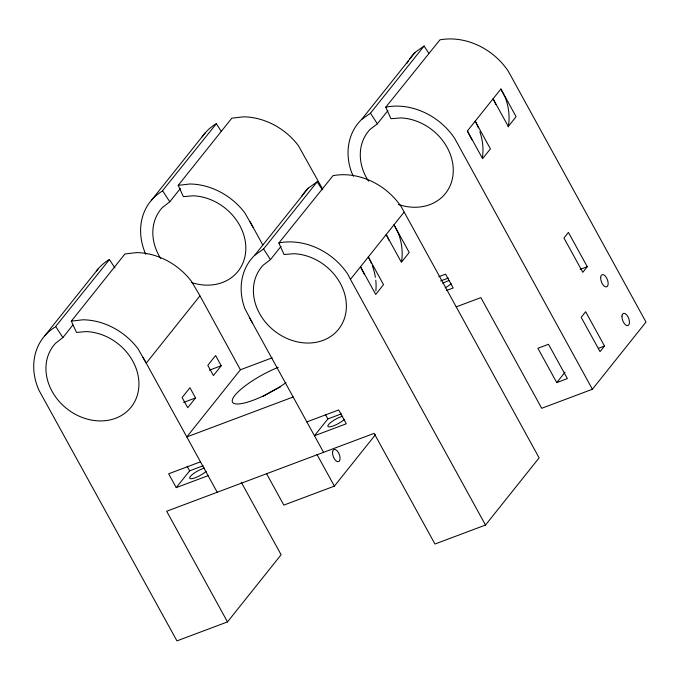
<?xml version="1.0" encoding="UTF-8"?>
<svg xmlns="http://www.w3.org/2000/svg" width="680" height="680" viewBox="0 0 680 680"><rect width="100%" height="100%" fill="white"/><g stroke="black" fill="none" stroke-linecap="round" stroke-linejoin="round"><path stroke-width="1.02" d="M151.657 199.996L205.267 132.821M44.77 335.784L98.379 268.608M145.775 254.337A62.526 52.233 38.6 0 1 162.163 191.182L216.316 123.777L221.221 131.257M241.23 482.196L281.112 554.736L227.502 621.911L176.953 640.891L38.887 390.125A62.526 52.233 38.6 0 1 55.276 326.969L109.429 259.565L114.877 267.877M191.293 282.455A49.504 41.344 38.6 0 0 245.82 249.135A49.504 41.344 38.6 0 0 193.231 195.789L183.387 196.647L178.211 185.368L231.812 118.193L243.491 116.816A62.526 52.233 38.6 0 1 298.418 145.681L322.447 188.776M72.828 325.1L62.9 337.543L55.53 343.289A49.504 41.344 38.6 0 0 74.672 413.942A49.504 41.344 38.6 0 0 138.542 389.649A49.504 41.344 38.6 0 0 86.343 331.576L76.5 332.435L71.323 321.155L124.924 253.98L136.603 252.603A62.526 52.233 38.6 0 1 191.531 281.469L199.597 295.162L240.405 369.758L186.804 436.934L293.139 397.01M160.684 258.476A49.504 41.344 38.6 0 1 162.427 207.502L169.787 201.756L180.379 188.487M199.844 295.978L146.234 363.146L137.921 348.644A62.526 52.233 38.6 0 0 82.994 319.778L71.323 321.155M353.515 176.248L351.713 172.72A62.526 52.233 38.6 0 1 361.539 119.544L415.14 52.368L424.082 46.011L428.663 53.108M252.577 323.229L244.825 308.507A62.526 52.233 38.6 0 1 254.643 255.331L308.252 188.156L317.186 181.798L322.346 189.78M361.539 119.544L370.473 113.186L424.082 46.011M254.643 255.331L263.585 248.974L317.186 181.798M398.395 204.459A49.504 41.344 38.6 0 0 453.254 171.589A49.504 41.344 38.6 0 0 401.03 117.92L390.949 118.719L385.755 107.21L439.935 39.848A62.526 52.233 38.6 0 1 508.274 71.196L646 322.082L592.39 389.257L541.713 408.289L480.879 297.619L456.152 306.901M281.044 246.347L270.453 259.615L263.194 265.183A49.504 41.344 38.6 0 0 281.792 335.869A49.504 41.344 38.6 0 0 345.942 312.094A49.504 41.344 38.6 0 0 294.142 253.708L284.053 254.507L278.868 242.998L333.047 175.635A62.526 52.233 38.6 0 1 401.387 206.983L539.112 457.869L485.503 525.045L434.953 544.025L374.111 433.364L166.668 511.241L227.502 621.911M368.509 181.169A49.504 41.344 38.6 0 1 370.09 129.387L377.341 123.828L387.931 110.559M195.543 397.936L187.722 407.736L182.112 397.528L189.932 387.727L195.543 397.936L183.651 402.399M221.229 365.747L213.409 375.547L207.799 365.339L215.619 355.538L221.229 365.747L209.338 370.209M200.489 461.831L168.64 473.79L176.239 487.619L189.644 470.832L203.158 465.758M471.886 139.799L467.381 130.985L500.888 89.003L516.094 116.671L508.283 126.471L493.068 98.804A62.577 52.275 38.6 0 1 495.848 104.456M485.503 525.045L350.447 279.37L404.048 212.194M341.368 413.865L327.853 418.94L314.457 435.736L323.561 452.344M266.458 473.484L283.841 505.104L334.39 486.123L375.428 434.707M587.274 266.713L582.811 272.306L563.95 238L568.412 232.407L587.274 266.713L580.193 269.365M556.75 382.585L567.366 378.599L548.505 344.293L537.888 348.279L556.75 382.585L565.046 372.19M604.512 346.035L600.049 351.628L581.188 317.322L585.65 311.729L604.512 346.035L598.323 348.355M216.316 123.777L215.772 124.006A62.526 52.233 38.6 0 0 202.062 136.986M109.429 259.565L108.885 259.794A62.526 52.233 38.6 0 0 96.398 271.056M438.829 276.692L445.587 274.159L453.194 287.988L446.437 290.522M440.538 280.976L448.256 278.077M240.405 369.758L272.212 357.816M306.85 421.898L338.7 409.947L346.307 423.776L314.457 435.736L249.33 317.33M176.239 487.619L208.097 475.668M385.755 107.21L386.325 107.023A62.526 52.233 38.6 0 1 454.665 138.371L592.39 389.257M278.868 242.998L279.438 242.811A62.526 52.233 38.6 0 1 347.777 274.159L350.447 279.37M178.211 185.368L189.881 183.991A62.526 52.233 38.6 0 1 244.808 212.857L253.13 227.358M162.715 190.952L169.787 201.756M55.828 326.74L62.9 337.543M370.473 113.186L377.341 123.828M263.585 248.974L270.453 259.615M467.381 130.985L482.596 158.653L490.408 148.861L475.201 121.193A62.577 52.275 38.6 0 1 478.38 127.806M249.883 221.468L262.76 244.885M325.32 414.332L327.853 418.94M317.007 454.504L334.39 486.123M142.995 357.255L217.218 492.269M187.111 466.216L189.644 470.832M500.888 89.003L505.393 97.818A62.526 52.233 38.6 0 1 508.24 126.947M364.548 274.712L360.493 266.781L375.708 294.44L383.52 284.648L368.313 256.981A62.577 52.275 38.6 0 1 371.493 263.594M479.842 131.682A62.577 52.275 38.6 0 1 482.519 157.012M406.988 63.299A62.526 52.233 38.6 0 1 408.552 60.571M409.717 58.803A62.526 52.233 38.6 0 1 415.14 52.368M451.223 283.662A10.421 2.558 -28.8 0 1 445.094 287.861M442.79 283.297A10.421 2.558 -28.8 0 1 449.599 280.432M286.025 382.619A39.083 9.588 -28.8 0 1 232.492 402.135A39.083 9.588 -28.8 0 1 278.307 367.31M262.854 396.567A39.083 9.588 -28.8 0 1 280.602 386.861M344.335 419.45A10.421 2.558 -28.8 0 1 331.406 426.522A10.421 2.558 -28.8 0 1 329.774 423.291A10.421 2.558 -28.8 0 1 342.712 416.219M206.15 471.325A10.421 2.558 -28.8 0 1 193.222 478.397A10.421 2.558 -28.8 0 1 191.59 475.167A10.421 2.558 -28.8 0 1 204.519 468.095M301.665 196.358A62.526 52.233 38.6 0 1 308.252 188.156M388.96 240.244A62.577 52.275 38.6 0 0 386.18 234.591L401.387 262.259L409.207 252.458L394 224.791L398.505 233.605A62.526 52.233 38.6 0 1 401.523 261.749M372.257 265.523A62.577 52.275 38.6 0 1 375.394 277.287M375.785 280.236A62.577 52.275 38.6 0 1 375.853 290.912M332.562 452.183A6.511 3.204 69.4 0 0 337.824 461.762A6.511 3.204 69.4 0 0 338.546 452.778A6.511 3.204 69.4 0 0 332.562 452.183M600.661 277.355A6.511 3.204 69.4 0 0 605.931 286.935A6.511 3.204 69.4 0 0 606.645 277.95A6.511 3.204 69.4 0 0 600.661 277.355M621.953 316.089A6.511 3.204 69.4 0 0 627.223 325.669A6.511 3.204 69.4 0 0 627.938 316.685A6.511 3.204 69.4 0 0 621.953 316.089"/></g></svg>
